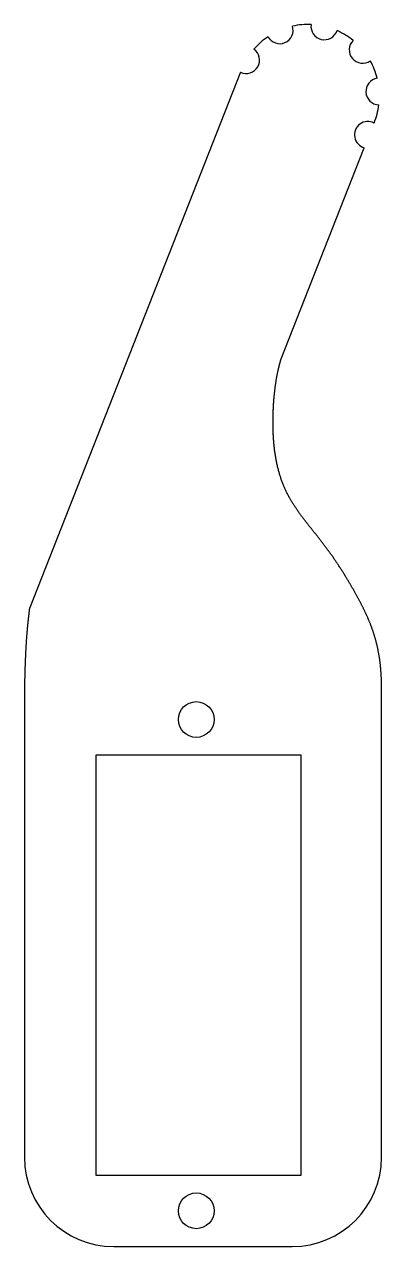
# Model space of a CAD drawing. Header units: millimetres. Extents: x 19.5 to 39.5, y -123.6 to -55.2.
import ezdxf

# ---------------------------------------------------------------- set-up
doc = ezdxf.new("R2010")
doc.units = ezdxf.units.MM
doc.layers.get('0').update_dxf_attribs({"linetype": 'CONTINUOUS'})

msp = doc.modelspace()

# ---------------------------------------------------------------- linework, layer by layer
for p, q in [((31.605, -57.914), (19.783, -87.92)), ((33.883, -73.956), (38.538, -62.142)), ((19.501, -92.642), (19.501, -118.642)), ((39.501, -118.642), (39.501, -92.642)), ((24.501, -123.642), (34.501, -123.642))]:
    msp.add_line(p, q)
msp.add_lwpolyline([(23.501, -96.142), (23.501, -119.642), (35.001, -119.642), (35.001, -96.142)], close=True)
for centre in [(29.126, -94.142), (29.126, -121.642)]:
    msp.add_circle(centre, 1)
for centre, radius, start, end in [((33.798, -55.564), 0.75, -151.27065, 17.9706), ((35.384, -59.237), 4, 87.50873, 102.59122), ((36.3, -55.343), 0.75, 172.12935, 341.3706), ((35.384, -59.237), 4, 124.10873, 139.19122), ((35.384, -59.237), 4, 50.90873, 65.99122), ((31.921, -57.234), 0.75, -114.8989, 54.5706), ((38.441, -56.658), 0.75, 135.52935, 304.7706), ((35.384, -59.237), 4, 14.30873, 29.39122), ((39.376, -58.989), 0.75, 98.92935, 268.1706), ((35.384, -59.237), 4, 337.70873, 352.79122), ((38.736, -61.418), 0.75, 62.32935, 254.69142), ((24.501, -118.642), 5, 180, 270), ((34.501, -118.642), 5, -90, 0)]:
    msp.add_arc(centre, radius, start, end)
for points in [[(39.501, -92.642), (39.504, -92.497), (39.506, -92.21), (39.498, -91.79), (39.465, -91.251), (39.386, -90.615), (39.269, -90.012), (39.114, -89.439), (38.923, -88.888), (38.697, -88.348), (38.437, -87.806), (38.145, -87.253), (37.824, -86.683), (37.473, -86.097), (37.095, -85.504), (36.692, -84.914), (36.267, -84.337), (35.828, -83.778), (35.387, -83.232), (34.959, -82.686), (34.563, -82.12), (34.213, -81.515), (33.923, -80.859), (33.701, -80.148), (33.546, -79.389), (33.454, -78.602), (33.416, -77.809), (33.422, -77.032), (33.463, -76.294), (33.532, -75.61), (33.625, -74.987), (33.718, -74.541), (33.797, -74.237), (33.854, -74.048), (33.883, -73.956)], [(19.783, -87.92), (19.773, -87.995), (19.754, -88.148), (19.725, -88.383), (19.69, -88.705), (19.65, -89.127), (19.614, -89.569), (19.584, -90.031), (19.558, -90.516), (19.538, -91.02), (19.521, -91.543), (19.511, -91.975), (19.506, -92.306), (19.503, -92.53), (19.501, -92.642)]]:
    msp.add_open_spline(points, degree=5)

doc.saveas('drawing.dxf')
